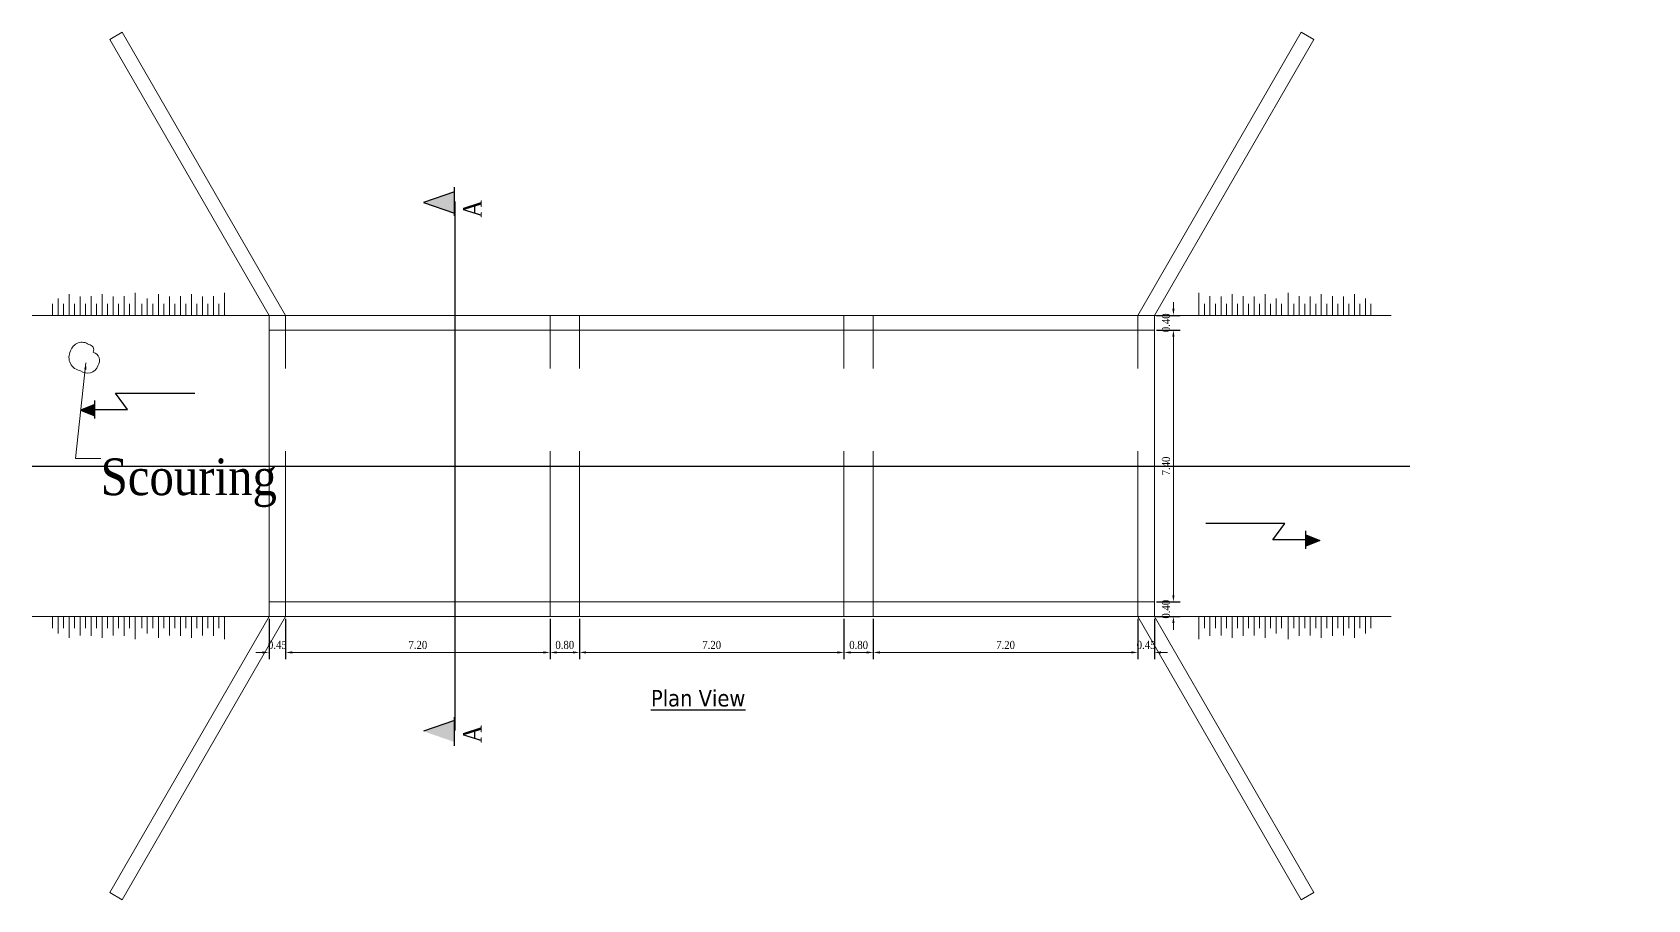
# Model space of a CAD drawing. Header units: inches. Extents: x 11.7 to 110.6, y 5.1 to 58.1.
# Drawn here: x 12.38 to 56.36, y 34.52 to 58.13 of the extents above; entities that cross this region are included whole.
import ezdxf

# ---------------------------------------------------------------- set-up
doc = ezdxf.new("R2010")
doc.units = ezdxf.units.IN
doc.header["$MEASUREMENT"] = 0
doc.linetypes.add('CENTER', pattern=[2, 1.25, -0.25, 0.25, -0.25])
doc.linetypes.add('HIDDEN', pattern=[0.375, 0.25, -0.125])
for name, color, linetype in [('center line', 251, 'CENTER'), ('Direction', 6, 'Continuous'), ('SUBSTR', 6, 'Continuous'), ('TEXT2', 7, 'Continuous'), ('Vp', 7, 'Continuous')]:
    doc.layers.add(name, color=color, linetype=linetype)
for name, color, linetype, lineweight in [('Damage', 6, 'Continuous', 15), ('dima', 7, 'Continuous', 0), ('hach', 251, 'Continuous', 0), ('hatch1', 251, 'Continuous', 0), ('text', 1, 'Continuous', 0), ('wall', 4, 'Continuous', 13)]:
    doc.layers.add(name, color=color, linetype=linetype, lineweight=lineweight)
doc.styles.get("Standard").update_dxf_attribs({"font": 'GARA.TTF'})
doc.styles.add('style1', font='txt.shx', dxfattribs={"height": 0.15})
doc.dimstyles.get("Standard").update_dxf_attribs({"dimtxt": 0.35, "dimasz": 0.18, "dimexe": 0.18, "dimexo": 0.0625, "dimgap": 0.09, "dimtad": 1, "dimzin": 0, "dimdsep": 46, "dimtxsty": 'Standard', "dimcen": 0.09, "dimclrd": 253, "dimclre": 21, "dimclrt": 256, "dimadec": 0, "dimazin": 0, "dimtfac": 1, "dimtix": 1, "dimtofl": 0, "dimtmove": 0, "dimatfit": 3, "dimfxl": 1, "dimfxlon": 1, "dimtolj": 1, "dimtzin": 0, "dimlwd": -1, "dimarcsym": 0})
doc.dimstyles.new('Standard$0', dxfattribs={"dimtxt": 1.2, "dimasz": 0.5, "dimexe": 0.28, "dimexo": 0.1625, "dimgap": 0.09, "dimtad": 0, "dimzin": 0, "dimdsep": 46, "dimtxsty": 'style1', "dimblk": 'OPEN30', "dimcen": 0.09, "dimclrd": 1, "dimclre": 5, "dimclrt": 7, "dimadec": 0, "dimazin": 0, "dimtfac": 1, "dimtofl": 0, "dimtmove": 0, "dimatfit": 3, "dimfxl": 0.18, "dimfxlon": 1, "dimtolj": 1, "dimtzin": 0, "dimarcsym": 0})

# ---------------------------------------------------------------- blocks, each defined once
blk = doc.blocks.new('*D15')
at = {"layer": 'Defpoints', "color": 0}
for p in [(18.824, 42.229), (19.274, 42.229), (19.274, 41.252)]:
    blk.add_point(p, dxfattribs=at)
at = {"layer": 'dima', "color": 21, "lineweight": -2}
for p, q in [((18.824, 42.166), (18.824, 41.072)), ((19.274, 42.166), (19.274, 41.072))]:
    blk.add_line(p, q, dxfattribs=at)
at = {"layer": 'dima', "color": 253}
for p, q in [((18.644, 41.252), (18.464, 41.252)), ((19.454, 41.252), (19.634, 41.252))]:
    blk.add_line(p, q, dxfattribs=at)
for points in [[(18.644, 41.282), (18.644, 41.222), (18.824, 41.252)], [(19.454, 41.282), (19.454, 41.222), (19.274, 41.252)]]:
    blk.add_solid(points, dxfattribs=at)
at = {"layer": 'dima', "insert": (19.049, 41.455), "char_height": 0.22, "attachment_point": 5}
blk.add_mtext('\\A1;0.45', dxfattribs=at)
blk = doc.blocks.new('*D16')
at = {"layer": 'Defpoints', "color": 0}
for p in [(19.274, 42.229), (26.474, 42.229), (26.474, 41.252)]:
    blk.add_point(p, dxfattribs=at)
at = {"layer": 'dima', "color": 21, "lineweight": -2}
for p, q in [((19.274, 42.166), (19.274, 41.072)), ((26.474, 42.166), (26.474, 41.072))]:
    blk.add_line(p, q, dxfattribs=at)
at = {"layer": 'dima', "color": 253}
blk.add_line((19.454, 41.252), (26.294, 41.252), dxfattribs=at)
for points in [[(19.454, 41.282), (19.454, 41.222), (19.274, 41.252)], [(26.294, 41.282), (26.294, 41.222), (26.474, 41.252)]]:
    blk.add_solid(points, dxfattribs=at)
at = {"layer": 'dima', "insert": (22.874, 41.454), "char_height": 0.22, "attachment_point": 5}
blk.add_mtext('\\A1;7.20', dxfattribs=at)
blk = doc.blocks.new('*D17')
at = {"layer": 'Defpoints', "color": 0}
for p in [(26.474, 42.229), (27.274, 42.229), (27.274, 41.252)]:
    blk.add_point(p, dxfattribs=at)
at = {"layer": 'dima', "color": 21, "lineweight": -2}
for p, q in [((26.474, 42.166), (26.474, 41.072)), ((27.274, 42.166), (27.274, 41.072))]:
    blk.add_line(p, q, dxfattribs=at)
at = {"layer": 'dima', "color": 253}
blk.add_line((26.654, 41.252), (27.094, 41.252), dxfattribs=at)
for points in [[(26.654, 41.282), (26.654, 41.222), (26.474, 41.252)], [(27.094, 41.282), (27.094, 41.222), (27.274, 41.252)]]:
    blk.add_solid(points, dxfattribs=at)
at = {"layer": 'dima', "insert": (26.874, 41.454), "char_height": 0.22, "attachment_point": 5}
blk.add_mtext('\\A1;0.80', dxfattribs=at)
blk = doc.blocks.new('*D18')
at = {"layer": 'Defpoints', "color": 0}
for p in [(27.274, 42.229), (34.474, 42.229), (34.474, 41.252)]:
    blk.add_point(p, dxfattribs=at)
at = {"layer": 'dima', "color": 21, "lineweight": -2}
for p, q in [((27.274, 42.166), (27.274, 41.072)), ((34.474, 42.166), (34.474, 41.072))]:
    blk.add_line(p, q, dxfattribs=at)
at = {"layer": 'dima', "color": 253}
blk.add_line((27.454, 41.252), (34.294, 41.252), dxfattribs=at)
for points in [[(27.454, 41.282), (27.454, 41.222), (27.274, 41.252)], [(34.294, 41.282), (34.294, 41.222), (34.474, 41.252)]]:
    blk.add_solid(points, dxfattribs=at)
at = {"layer": 'dima', "insert": (30.874, 41.454), "char_height": 0.22, "attachment_point": 5}
blk.add_mtext('\\A1;7.20', dxfattribs=at)
blk = doc.blocks.new('*D19')
at = {"layer": 'Defpoints', "color": 0}
for p in [(34.474, 42.229), (35.274, 42.229), (35.274, 41.252)]:
    blk.add_point(p, dxfattribs=at)
at = {"layer": 'dima', "color": 21, "lineweight": -2}
for p, q in [((34.474, 42.166), (34.474, 41.072)), ((35.274, 42.166), (35.274, 41.072))]:
    blk.add_line(p, q, dxfattribs=at)
at = {"layer": 'dima', "color": 253}
blk.add_line((34.654, 41.252), (35.094, 41.252), dxfattribs=at)
for points in [[(34.654, 41.282), (34.654, 41.222), (34.474, 41.252)], [(35.094, 41.282), (35.094, 41.222), (35.274, 41.252)]]:
    blk.add_solid(points, dxfattribs=at)
at = {"layer": 'dima', "insert": (34.874, 41.454), "char_height": 0.22, "attachment_point": 5}
blk.add_mtext('\\A1;0.80', dxfattribs=at)
blk = doc.blocks.new('*D20')
at = {"layer": 'Defpoints', "color": 0}
for p in [(35.274, 42.229), (42.474, 42.229), (42.474, 41.252)]:
    blk.add_point(p, dxfattribs=at)
at = {"layer": 'dima', "color": 21, "lineweight": -2}
for p, q in [((35.274, 42.166), (35.274, 41.072)), ((42.474, 42.166), (42.474, 41.072))]:
    blk.add_line(p, q, dxfattribs=at)
at = {"layer": 'dima', "color": 253}
blk.add_line((35.454, 41.252), (42.294, 41.252), dxfattribs=at)
for points in [[(35.454, 41.282), (35.454, 41.222), (35.274, 41.252)], [(42.294, 41.282), (42.294, 41.222), (42.474, 41.252)]]:
    blk.add_solid(points, dxfattribs=at)
at = {"layer": 'dima', "insert": (38.874, 41.454), "char_height": 0.22, "attachment_point": 5}
blk.add_mtext('\\A1;7.20', dxfattribs=at)
blk = doc.blocks.new('*D21')
at = {"layer": 'Defpoints', "color": 0}
for p in [(42.474, 42.229), (42.924, 42.229), (42.924, 41.252)]:
    blk.add_point(p, dxfattribs=at)
at = {"layer": 'dima', "color": 21, "lineweight": -2}
for p, q in [((42.474, 42.166), (42.474, 41.072)), ((42.924, 42.166), (42.924, 41.072))]:
    blk.add_line(p, q, dxfattribs=at)
at = {"layer": 'dima', "color": 253}
for p, q in [((42.294, 41.252), (42.114, 41.252)), ((43.104, 41.252), (43.284, 41.252))]:
    blk.add_line(p, q, dxfattribs=at)
for points in [[(42.294, 41.282), (42.294, 41.222), (42.474, 41.252)], [(43.104, 41.282), (43.104, 41.222), (42.924, 41.252)]]:
    blk.add_solid(points, dxfattribs=at)
at = {"layer": 'dima', "insert": (42.699, 41.455), "char_height": 0.22, "attachment_point": 5}
blk.add_mtext('\\A1;0.45', dxfattribs=at)
blk = doc.blocks.new('*D22')
at = {"layer": 'Defpoints', "color": 0}
for p in [(42.924, 42.629), (42.924, 42.229), (43.444, 42.629)]:
    blk.add_point(p, dxfattribs=at)
at = {"layer": 'dima', "color": 253}
for p, q in [((43.444, 42.809), (43.444, 42.989)), ((43.444, 42.049), (43.444, 41.869))]:
    blk.add_line(p, q, dxfattribs=at)
at = {"layer": 'dima', "color": 21, "lineweight": -2}
for p, q in [((42.987, 42.629), (43.624, 42.629)), ((42.987, 42.229), (43.624, 42.229))]:
    blk.add_line(p, q, dxfattribs=at)
at = {"layer": 'dima', "color": 253}
for points in [[(43.414, 42.809), (43.474, 42.809), (43.444, 42.629)], [(43.414, 42.049), (43.474, 42.049), (43.444, 42.229)]]:
    blk.add_solid(points, dxfattribs=at)
at = {"layer": 'dima', "insert": (43.242, 42.429), "char_height": 0.22, "attachment_point": 5, "rotation": 90}
blk.add_mtext('\\A1;0.40', dxfattribs=at)
blk = doc.blocks.new('*D23')
at = {"layer": 'Defpoints', "color": 0}
for p in [(42.924, 50.026), (43.444, 50.026), (42.924, 42.629)]:
    blk.add_point(p, dxfattribs=at)
at = {"layer": 'dima', "color": 21, "lineweight": -2}
for p, q in [((42.987, 50.026), (43.624, 50.026)), ((42.987, 42.629), (43.624, 42.629))]:
    blk.add_line(p, q, dxfattribs=at)
at = {"layer": 'dima', "color": 253}
blk.add_line((43.444, 42.809), (43.444, 49.846), dxfattribs=at)
for points in [[(43.414, 49.846), (43.474, 49.846), (43.444, 50.026)], [(43.414, 42.809), (43.474, 42.809), (43.444, 42.629)]]:
    blk.add_solid(points, dxfattribs=at)
at = {"layer": 'dima', "insert": (43.242, 46.327), "char_height": 0.22, "attachment_point": 5, "rotation": 90}
blk.add_mtext('\\A1;7.40', dxfattribs=at)
blk = doc.blocks.new('*D24')
at = {"layer": 'Defpoints', "color": 0}
for p in [(42.924, 50.426), (43.444, 50.426), (42.924, 50.026)]:
    blk.add_point(p, dxfattribs=at)
at = {"layer": 'dima', "color": 253}
for p, q in [((43.444, 50.606), (43.444, 50.786)), ((43.444, 49.846), (43.444, 49.666))]:
    blk.add_line(p, q, dxfattribs=at)
at = {"layer": 'dima', "color": 21, "lineweight": -2}
for p, q in [((42.987, 50.426), (43.624, 50.426)), ((42.987, 50.026), (43.624, 50.026))]:
    blk.add_line(p, q, dxfattribs=at)
at = {"layer": 'dima', "color": 253}
for points in [[(43.414, 50.606), (43.474, 50.606), (43.444, 50.426)], [(43.414, 49.846), (43.474, 49.846), (43.444, 50.026)]]:
    blk.add_solid(points, dxfattribs=at)
at = {"layer": 'dima', "insert": (43.242, 50.226), "char_height": 0.22, "attachment_point": 5, "rotation": 90}
blk.add_mtext('\\A1;0.40', dxfattribs=at)

msp = doc.modelspace()

# ---------------------------------------------------------------- hatches: boundary and pattern name
at = {"layer": 'text'}
h = msp.add_hatch(color=256, dxfattribs=at)
h.set_gradient(color1=(0, 0, 255), one_color=1, tint=1)
h.paths.add_polyline_path([(23.871, 53.21), (23.872, 53.792), (23.028, 53.501)])
h = msp.add_hatch(color=256, dxfattribs=at)
h.set_gradient(color1=(0, 0, 255), one_color=1, tint=1)
h.paths.add_polyline_path([(14.076, 47.696), (14.077, 48), (13.694, 47.849)])
h = msp.add_hatch(color=256, dxfattribs=at)
h.set_gradient(color1=(0, 0, 255), one_color=1, tint=1)
h.paths.add_polyline_path([(47.431, 44.301), (47.049, 44.452), (47.049, 44.148)])
h = msp.add_hatch(color=256, dxfattribs=at)
h.set_gradient(color1=(0, 0, 255), one_color=1, tint=1)
h.paths.add_polyline_path([(23.871, 38.814), (23.872, 39.396), (23.028, 39.105)])

# ---------------------------------------------------------------- linework, layer by layer
at = {"layer": 'center line', "color": 5, "linetype": 'CENTER', "ltscale": 18}
msp.add_line((23.88, 53.526), (23.88, 39.129), dxfattribs=at)
at = {"layer": 'center line', "ltscale": 30}
msp.add_line((12.378, 46.327), (56.355, 46.327), dxfattribs=at)
at = {"layer": 'Damage'}
msp.add_lwpolyline([(13.42, 49.459, -0.520567), (13.918, 49.636, -0.520567), (14.034, 49.425, -0.520567), (14.163, 49.057, -0.520567), (13.693, 48.92, -0.520567)], format="xyb", close=True, dxfattribs=at)
at = {"layer": 'Direction', "color": 4, "linetype": 'Continuous', "ltscale": 10}
for p, q in [((14.077, 48), (13.694, 47.849)), ((13.694, 47.849), (14.076, 47.696)), ((47.049, 44.452), (47.431, 44.301)), ((47.431, 44.301), (47.049, 44.148))]:
    msp.add_line(p, q, dxfattribs=at)
at = {"layer": 'Direction', "color": 6, "linetype": 'Continuous', "ltscale": 10}
for p, q in [((14.076, 47.62), (14.077, 48.11)), ((47.049, 44.072), (47.049, 44.562))]:
    msp.add_line(p, q, dxfattribs=at)
at = {"layer": 'Direction', "color": 6, "linetype": 'Continuous'}
for p, q in [((14.972, 47.864), (14.646, 48.308)), ((14.646, 48.308), (16.799, 48.308)), ((13.948, 47.865), (14.972, 47.864)), ((46.48, 44.76), (44.327, 44.76)), ((46.153, 44.315), (46.48, 44.76)), ((47.177, 44.317), (46.153, 44.315))]:
    msp.add_line(p, q, dxfattribs=at)
at = {"layer": 'hatch1'}
for p, q in [((15.178, 50.426), (15.178, 51.042)), ((17.609, 50.426), (17.609, 51.042)), ((44.139, 50.426), (44.139, 51.042)), ((46.57, 50.426), (46.57, 51.042)), ((12.928, 50.426), (12.928, 50.738)), ((13.078, 50.426), (13.078, 50.89)), ((13.228, 50.426), (13.228, 50.738)), ((13.378, 50.426), (13.378, 51.002)), ((13.378, 50.426), (13.378, 50.906)), ((13.528, 50.426), (13.528, 50.738)), ((13.678, 50.426), (13.678, 50.942)), ((13.828, 50.426), (13.828, 50.738)), ((13.978, 50.426), (13.978, 50.948)), ((14.128, 50.426), (14.128, 50.738)), ((14.278, 50.426), (14.278, 51.002)), ((14.428, 50.426), (14.428, 50.738)), ((14.578, 50.426), (14.578, 50.942)), ((14.728, 50.426), (14.728, 50.738)), ((14.878, 50.426), (14.878, 50.948)), ((15.028, 50.426), (15.028, 50.738)), ((15.359, 50.426), (15.359, 50.738)), ((15.509, 50.426), (15.509, 50.89)), ((15.659, 50.426), (15.659, 50.738)), ((15.809, 50.426), (15.809, 51.002)), ((15.809, 50.426), (15.809, 50.906)), ((15.959, 50.426), (15.959, 50.738)), ((16.109, 50.426), (16.109, 50.942)), ((16.259, 50.426), (16.259, 50.738)), ((16.409, 50.426), (16.409, 50.948)), ((16.559, 50.426), (16.559, 50.738)), ((16.709, 50.426), (16.709, 51.002)), ((16.859, 50.426), (16.859, 50.738)), ((17.009, 50.426), (17.009, 50.942)), ((17.159, 50.426), (17.159, 50.738)), ((17.309, 50.426), (17.309, 50.948)), ((17.459, 50.426), (17.459, 50.738)), ((44.289, 50.426), (44.289, 50.738)), ((44.439, 50.426), (44.439, 50.948)), ((44.589, 50.426), (44.589, 50.738)), ((44.739, 50.426), (44.739, 50.942)), ((44.889, 50.426), (44.889, 50.738)), ((45.039, 50.426), (45.039, 51.002)), ((45.189, 50.426), (45.189, 50.738)), ((45.339, 50.426), (45.339, 50.948)), ((45.489, 50.426), (45.489, 50.738)), ((45.639, 50.426), (45.639, 50.942)), ((45.789, 50.426), (45.789, 50.738)), ((45.939, 50.426), (45.939, 51.002)), ((45.939, 50.426), (45.939, 50.906)), ((46.089, 50.426), (46.089, 50.738)), ((46.239, 50.426), (46.239, 50.89)), ((46.389, 50.426), (46.389, 50.738)), ((46.72, 50.426), (46.72, 50.738)), ((46.87, 50.426), (46.87, 50.948)), ((47.02, 50.426), (47.02, 50.738)), ((47.17, 50.426), (47.17, 50.942)), ((47.32, 50.426), (47.32, 50.738)), ((47.47, 50.426), (47.47, 51.002)), ((47.62, 50.426), (47.62, 50.738)), ((47.77, 50.426), (47.77, 50.948)), ((47.92, 50.426), (47.92, 50.738)), ((48.07, 50.426), (48.07, 50.942)), ((48.22, 50.426), (48.22, 50.738)), ((48.37, 50.426), (48.37, 51.002)), ((48.37, 50.426), (48.37, 50.906)), ((48.52, 50.426), (48.52, 50.738)), ((48.67, 50.426), (48.67, 50.89)), ((48.82, 50.426), (48.82, 50.738)), ((18.824, 50.426), (12.378, 50.426)), ((42.924, 50.426), (49.37, 50.426)), ((18.824, 42.229), (12.378, 42.229)), ((12.928, 42.229), (12.928, 41.917)), ((13.078, 42.229), (13.078, 41.764)), ((13.228, 42.229), (13.228, 41.917)), ((13.378, 42.229), (13.378, 41.653)), ((13.378, 42.229), (13.378, 41.749)), ((13.528, 42.229), (13.528, 41.917)), ((13.678, 42.229), (13.678, 41.713)), ((13.828, 42.229), (13.828, 41.917)), ((13.978, 42.229), (13.978, 41.707)), ((14.128, 42.229), (14.128, 41.917)), ((14.278, 42.229), (14.278, 41.653)), ((14.428, 42.229), (14.428, 41.917)), ((14.578, 42.229), (14.578, 41.713)), ((14.728, 42.229), (14.728, 41.917)), ((14.878, 42.229), (14.878, 41.707)), ((15.028, 42.229), (15.028, 41.917)), ((15.178, 42.229), (15.178, 41.613)), ((15.359, 42.229), (15.359, 41.917)), ((15.509, 42.229), (15.509, 41.764)), ((15.659, 42.229), (15.659, 41.917)), ((15.809, 42.229), (15.809, 41.653)), ((15.809, 42.229), (15.809, 41.749)), ((15.959, 42.229), (15.959, 41.917)), ((16.109, 42.229), (16.109, 41.713)), ((16.259, 42.229), (16.259, 41.917)), ((16.409, 42.229), (16.409, 41.707)), ((16.559, 42.229), (16.559, 41.917)), ((16.709, 42.229), (16.709, 41.653)), ((16.859, 42.229), (16.859, 41.917)), ((17.009, 42.229), (17.009, 41.713)), ((17.159, 42.229), (17.159, 41.917)), ((17.309, 42.229), (17.309, 41.707)), ((17.459, 42.229), (17.459, 41.917)), ((17.609, 42.229), (17.609, 41.613)), ((42.924, 42.229), (49.37, 42.229)), ((44.139, 42.229), (44.139, 41.613)), ((44.289, 42.229), (44.289, 41.917)), ((44.439, 42.229), (44.439, 41.707)), ((44.589, 42.229), (44.589, 41.917)), ((44.739, 42.229), (44.739, 41.713)), ((44.889, 42.229), (44.889, 41.917)), ((45.039, 42.229), (45.039, 41.653)), ((45.189, 42.229), (45.189, 41.917)), ((45.339, 42.229), (45.339, 41.707)), ((45.489, 42.229), (45.489, 41.917)), ((45.639, 42.229), (45.639, 41.713)), ((45.789, 42.229), (45.789, 41.917)), ((45.939, 42.229), (45.939, 41.653)), ((45.939, 42.229), (45.939, 41.749)), ((46.089, 42.229), (46.089, 41.917)), ((46.239, 42.229), (46.239, 41.764)), ((46.389, 42.229), (46.389, 41.917)), ((46.57, 42.229), (46.57, 41.613)), ((46.72, 42.229), (46.72, 41.917)), ((46.87, 42.229), (46.87, 41.707)), ((47.02, 42.229), (47.02, 41.917)), ((47.17, 42.229), (47.17, 41.713)), ((47.32, 42.229), (47.32, 41.917)), ((47.47, 42.229), (47.47, 41.653)), ((47.62, 42.229), (47.62, 41.917)), ((47.77, 42.229), (47.77, 41.707)), ((47.92, 42.229), (47.92, 41.917)), ((48.07, 42.229), (48.07, 41.713)), ((48.22, 42.229), (48.22, 41.917)), ((48.37, 42.229), (48.37, 41.653)), ((48.37, 42.229), (48.37, 41.749)), ((48.52, 42.229), (48.52, 41.917)), ((48.67, 42.229), (48.67, 41.764)), ((48.82, 42.229), (48.82, 41.917))]:
    msp.add_line(p, q, dxfattribs=at)
at = {"layer": 'hatch1', "linetype": 'HIDDEN', "ltscale": 18}
for p, q in [((19.274, 42.229), (19.274, 50.426)), ((26.474, 42.229), (26.474, 50.426)), ((27.274, 42.229), (27.274, 50.426)), ((34.474, 42.229), (34.474, 50.426)), ((35.274, 42.229), (35.274, 50.426)), ((42.474, 42.229), (42.474, 50.426))]:
    msp.add_line(p, q, dxfattribs=at)
at = {"layer": 'SUBSTR', "color": 4, "linetype": 'Continuous', "ltscale": 10}
for p, q in [((23.872, 53.793), (23.028, 53.501)), ((23.871, 53.137), (23.872, 53.915)), ((23.028, 53.501), (23.871, 53.21)), ((23.872, 39.396), (23.028, 39.105)), ((23.87, 38.708), (23.872, 39.487))]:
    msp.add_line(p, q, dxfattribs=at)
at = {"layer": 'wall'}
for p, q in [((14.487, 57.939), (14.824, 58.134)), ((19.274, 50.426), (14.824, 58.134)), ((42.474, 50.426), (46.924, 58.134)), ((46.924, 58.134), (47.262, 57.939)), ((18.824, 50.426), (14.487, 57.939)), ((42.924, 50.426), (47.262, 57.939)), ((18.824, 50.426), (42.924, 50.426)), ((18.824, 42.229), (18.824, 50.426)), ((42.924, 42.229), (42.924, 50.426)), ((18.824, 50.026), (42.924, 50.026)), ((18.824, 42.229), (14.487, 34.716)), ((19.274, 42.229), (14.824, 34.521)), ((18.824, 42.629), (42.924, 42.629)), ((18.824, 42.229), (42.924, 42.229)), ((42.474, 42.229), (46.924, 34.521)), ((42.924, 42.229), (47.262, 34.716)), ((14.824, 34.521), (14.487, 34.716)), ((46.924, 34.521), (47.262, 34.716))]:
    msp.add_line(p, q, dxfattribs=at)

# ---------------------------------------------------------------- texts
at = {"layer": 'hach', "char_height": 0.5, "width": 0.99135, "attachment_point": 1, "rotation": 90}
for insert in [(24.11, 53.088), (24.11, 38.79)]:
    msp.add_mtext('{\\fGaramond|b0|i0|c0|p18;\\C2;A}', dxfattribs=dict(at, insert=insert))
at = {"layer": 'TEXT2', "insert": (29.22, 40.231), "char_height": 0.45, "width": 6.69771, "attachment_point": 1}
msp.add_mtext('{\\fTahoma|b0|i0|c0|p34;\\LPlan View}', dxfattribs=at)
at = {"layer": 'Vp', "color": 2, "insert": (14.239, 46.534), "char_height": 1, "width": 2.73741, "attachment_point": 1}
msp.add_mtext('{\\C6;Scouring}', dxfattribs=at)

# ---------------------------------------------------------------- dimensions: what is measured, and where the dimension line sits
at = {"layer": 'dima'}
for base, p1, p2, picture, middle in [((43.444, 50.426), (42.924, 50.026), (42.924, 50.426), '*D24', (43.242, 50.226)), ((43.444, 50.026), (42.924, 42.629), (42.924, 50.026), '*D23', (43.242, 46.327)), ((43.444, 42.629), (42.924, 42.229), (42.924, 42.629), '*D22', (43.242, 42.429))]:
    dim = msp.add_linear_dim(base=base, p1=p1, p2=p2, angle=90, dimstyle='Standard$0', override={"dimtxt": 0.22, "dimasz": 0.18, "dimexe": 0.18, "dimexo": 0.0625, "dimtad": 1, "dimtxsty": 'Standard', "dimclrd": 253, "dimclre": 21, "dimclrt": 256, "dimtix": 1, "dimtmove": 1, "dimfxl": 1, "dimlwd": 65535}, dxfattribs=at)
    dim.commit()
    dim.dimension.update_dxf_attribs({"geometry": picture, "text_midpoint": middle})
for base, p1, p2, picture, middle in [((19.274, 41.252), (18.824, 42.229), (19.274, 42.229), '*D15', (19.049, 41.455)), ((26.474, 41.252), (19.274, 42.229), (26.474, 42.229), '*D16', (22.874, 41.454)), ((27.274, 41.252), (26.474, 42.229), (27.274, 42.229), '*D17', (26.874, 41.454)), ((34.474, 41.252), (27.274, 42.229), (34.474, 42.229), '*D18', (30.874, 41.454)), ((35.274, 41.252), (34.474, 42.229), (35.274, 42.229), '*D19', (34.874, 41.454)), ((42.474, 41.252), (35.274, 42.229), (42.474, 42.229), '*D20', (38.874, 41.454)), ((42.924, 41.252), (42.474, 42.229), (42.924, 42.229), '*D21', (42.699, 41.455))]:
    dim = msp.add_linear_dim(base=base, p1=p1, p2=p2, dimstyle='Standard$0', override={"dimtxt": 0.22, "dimasz": 0.18, "dimexe": 0.18, "dimexo": 0.0625, "dimtad": 1, "dimtxsty": 'Standard', "dimclrd": 253, "dimclre": 21, "dimclrt": 256, "dimtix": 1, "dimtmove": 1, "dimfxl": 1, "dimlwd": 65535}, dxfattribs=at)
    dim.commit()
    dim.dimension.update_dxf_attribs({"geometry": picture, "text_midpoint": middle})

# ---------------------------------------------------------------- leaders
at = {"layer": 'dima', "color": 2}
msp.add_leader([(13.839, 49.133), (13.555, 46.534), (14.239, 46.534)], dimstyle='Standard', override={"dimgap": 0.09, "dimtad": 0}, dxfattribs=at)

doc.saveas('drawing.dxf')
